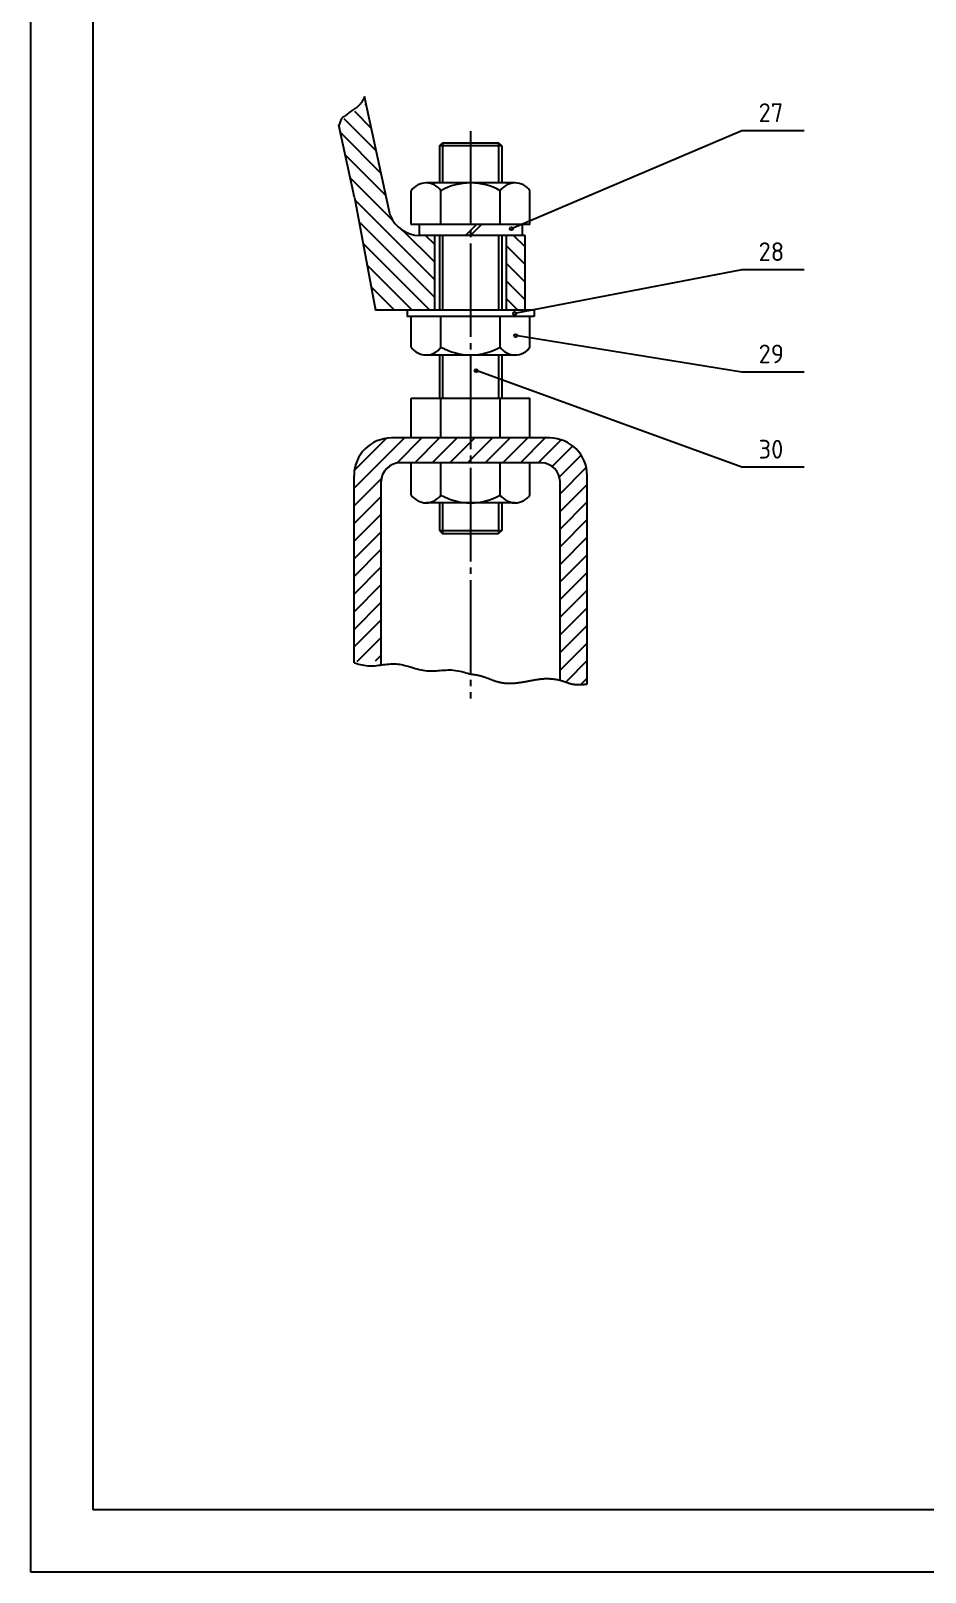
# Model space of a CAD drawing. Extents: x -623 to 82863, y -5386 to 376.
# Drawn here: x 5367.1 to 5510.7, y -698.7 to -451.4 of the extents above; entities that cross this region are included whole.
import ezdxf

# ---------------------------------------------------------------- set-up
doc = ezdxf.new("R2010")
doc.units = 0
doc.linetypes.add('DASHDOT', pattern=[18, 15, -1, 1, -1])
doc.layers.get('0').update_dxf_attribs({"color": 8, "linetype": 'CONTINUOUS'})
doc.layers.add('1', color=8, linetype='CONTINUOUS')
doc.layers.add('2', color=94, linetype='DASHDOT')
doc.styles.add('STYLE1', font='tssdeng.shx', dxfattribs={"width": 0.7, "bigfont": 'hztxt.shx'})

# ---------------------------------------------------------------- blocks, each defined once
blk = doc.blocks.new('*U142')
for p, q in [((5446.48, -486.06), (5444.64, -484.21)), ((5446.48, -488.88), (5443.48, -485.88)), ((5446.48, -491.71), (5443.48, -488.71)), ((5446.48, -494.54), (5443.48, -491.54)), ((5445.33, -496.21), (5443.48, -494.37, 1))]:
    blk.add_line(p, q)
blk = doc.blocks.new('*U143')
for p, q in [((5421.81, -467.04), (5419.13, -464.36)), ((5421.03, -463.43), (5420.79, -463.19)), ((5422.6, -470.66), (5417.46, -465.52)), ((5423.38, -474.27), (5416.85, -467.73)), ((5424.16, -477.88), (5417.63, -471.35)), ((5425.21, -481.76), (5418.41, -474.96)), ((5431.98, -491.35), (5419.18, -478.56)), ((5431.98, -494.18), (5419.83, -482.03)), ((5431.98, -488.53), (5426.97, -483.52)), ((5431.98, -485.7), (5430.5, -484.21)), ((5431.18, -496.21), (5420.48, -485.51)), ((5428.36, -496.21), (5421.13, -488.99)), ((5425.53, -496.21), (5421.78, -492.47)), ((5422.7, -496.21), (5422.43, -495.95, 1))]:
    blk.add_line(p, q)
blk = doc.blocks.new('*U144')
for p, q in [((5420.52, -462.32), (5420.48, -462.39)), ((5420.55, -462.25), (5420.52, -462.32)), ((5420.58, -462.19), (5420.55, -462.25)), ((5420.61, -462.13), (5420.58, -462.19)), ((5420.64, -462.07), (5420.61, -462.13)), ((5420.66, -462.02), (5420.64, -462.07)), ((5420.69, -461.97), (5420.66, -462.02)), ((5420.7, -461.93), (5420.69, -461.97, 1)), ((5417.9, -464.82), (5417.84, -464.87)), ((5417.95, -464.77), (5417.9, -464.82)), ((5418.01, -464.72), (5417.95, -464.77)), ((5418.07, -464.68), (5418.01, -464.72)), ((5418.13, -464.63), (5418.07, -464.68)), ((5418.19, -464.58), (5418.13, -464.63)), ((5418.26, -464.54), (5418.19, -464.58)), ((5418.32, -464.49), (5418.26, -464.54)), ((5418.38, -464.44), (5418.32, -464.49)), ((5418.44, -464.4), (5418.38, -464.44)), ((5418.5, -464.35), (5418.44, -464.4)), ((5418.56, -464.31), (5418.5, -464.35)), ((5418.63, -464.26), (5418.56, -464.31)), ((5418.69, -464.22), (5418.63, -464.26)), ((5418.75, -464.18), (5418.69, -464.22)), ((5418.81, -464.13), (5418.75, -464.18)), ((5418.87, -464.09), (5418.81, -464.13)), ((5418.94, -464.05), (5418.87, -464.09)), ((5419, -464.01), (5418.94, -464.05)), ((5419.06, -463.97), (5419, -464.01)), ((5419.12, -463.93), (5419.06, -463.97)), ((5419.18, -463.89), (5419.12, -463.93)), ((5419.24, -463.85), (5419.18, -463.89)), ((5419.3, -463.81), (5419.24, -463.85)), ((5419.36, -463.77), (5419.3, -463.81)), ((5419.42, -463.73), (5419.36, -463.77)), ((5419.48, -463.68), (5419.42, -463.73)), ((5419.54, -463.64), (5419.48, -463.68)), ((5419.59, -463.59), (5419.54, -463.64)), ((5419.65, -463.54), (5419.59, -463.59)), ((5419.7, -463.49), (5419.65, -463.54)), ((5419.76, -463.44), (5419.7, -463.49)), ((5419.81, -463.38), (5419.76, -463.44)), ((5419.87, -463.33), (5419.81, -463.38)), ((5419.92, -463.27), (5419.87, -463.33)), ((5419.97, -463.2), (5419.92, -463.27)), ((5420.02, -463.14), (5419.97, -463.2)), ((5420.07, -463.08), (5420.02, -463.14)), ((5420.11, -463.01), (5420.07, -463.08)), ((5420.16, -462.94), (5420.11, -463.01)), ((5420.2, -462.88), (5420.16, -462.94)), ((5420.25, -462.81), (5420.2, -462.88)), ((5420.29, -462.74), (5420.25, -462.81)), ((5420.33, -462.67), (5420.29, -462.74)), ((5420.37, -462.6), (5420.33, -462.67)), ((5420.41, -462.53), (5420.37, -462.6)), ((5420.45, -462.46), (5420.41, -462.53)), ((5420.48, -462.39), (5420.45, -462.46)), ((5416.63, -466.44), (5416.59, -466.56)), ((5416.68, -466.31), (5416.63, -466.44)), ((5416.73, -466.16), (5416.68, -466.31)), ((5416.78, -466.01), (5416.73, -466.16)), ((5416.84, -465.86), (5416.78, -466.01)), ((5416.9, -465.72), (5416.84, -465.86)), ((5416.96, -465.59), (5416.9, -465.72)), ((5417.02, -465.48), (5416.96, -465.59)), ((5417.07, -465.4), (5417.02, -465.48)), ((5417.12, -465.34), (5417.07, -465.4)), ((5417.16, -465.3), (5417.12, -465.34)), ((5417.21, -465.27), (5417.16, -465.3)), ((5417.26, -465.25), (5417.21, -465.27)), ((5417.3, -465.23), (5417.26, -465.25)), ((5417.35, -465.22), (5417.3, -465.23)), ((5417.39, -465.2), (5417.35, -465.22)), ((5417.44, -465.18), (5417.39, -465.2)), ((5417.5, -465.15), (5417.44, -465.18)), ((5417.55, -465.11), (5417.5, -465.15)), ((5417.61, -465.06), (5417.55, -465.11)), ((5417.66, -465.02), (5417.61, -465.06)), ((5417.72, -464.97), (5417.66, -465.02)), ((5417.78, -464.92), (5417.72, -464.97)), ((5417.84, -464.87), (5417.78, -464.92))]:
    blk.add_line(p, q)
blk = doc.blocks.new('*U145')
for p, q in [((5419.03, -552.79), (5419.23, -552.85, 1)), ((5419.23, -552.85), (5419.46, -552.91)), ((5419.46, -552.91), (5419.72, -552.98)), ((5419.72, -552.98), (5420.01, -553.04)), ((5420.01, -553.04), (5420.31, -553.11)), ((5420.31, -553.11), (5420.62, -553.17)), ((5420.62, -553.17), (5420.94, -553.21)), ((5420.94, -553.21), (5421.25, -553.25)), ((5421.25, -553.25), (5421.55, -553.27)), ((5421.55, -553.27), (5421.84, -553.27)), ((5421.84, -553.27), (5422.13, -553.26)), ((5422.13, -553.26), (5422.41, -553.24)), ((5422.41, -553.24), (5422.68, -553.21)), ((5422.68, -553.21), (5422.96, -553.18)), ((5422.96, -553.18), (5423.23, -553.14)), ((5423.23, -553.14), (5423.51, -553.1)), ((5423.51, -553.1), (5423.79, -553.07)), ((5423.79, -553.07), (5424.07, -553.03)), ((5424.07, -553.03), (5424.35, -553)), ((5424.35, -553), (5424.64, -552.98)), ((5424.64, -552.98), (5424.92, -552.96)), ((5424.92, -552.96), (5425.21, -552.95)), ((5425.21, -552.95), (5425.49, -552.95)), ((5425.49, -552.95), (5425.77, -552.96)), ((5425.77, -552.96), (5426.05, -552.98)), ((5426.05, -552.98), (5426.32, -553.02)), ((5426.32, -553.02), (5426.6, -553.07)), ((5426.6, -553.07), (5426.87, -553.12)), ((5426.87, -553.12), (5427.15, -553.19)), ((5427.15, -553.19), (5427.42, -553.26)), ((5427.42, -553.26), (5427.7, -553.33)), ((5427.7, -553.33), (5427.99, -553.42)), ((5427.99, -553.42), (5428.27, -553.5)), ((5428.27, -553.5), (5428.57, -553.59)), ((5428.57, -553.59), (5428.86, -553.67)), ((5428.86, -553.67), (5429.16, -553.75)), ((5429.16, -553.75), (5429.47, -553.83)), ((5429.47, -553.83), (5429.77, -553.9)), ((5429.77, -553.9), (5430.08, -553.96)), ((5430.08, -553.96), (5430.39, -554)), ((5430.39, -554), (5430.7, -554.04)), ((5430.7, -554.04), (5431.01, -554.06)), ((5431.01, -554.06), (5431.32, -554.06)), ((5431.32, -554.06), (5431.63, -554.06)), ((5431.63, -554.06), (5431.94, -554.05)), ((5431.94, -554.05), (5432.25, -554.04)), ((5432.25, -554.04), (5432.55, -554.02)), ((5432.55, -554.02), (5432.86, -554)), ((5432.86, -554), (5433.16, -553.98)), ((5433.16, -553.98), (5433.46, -553.95)), ((5433.46, -553.95), (5433.76, -553.94)), ((5433.76, -553.94), (5434.06, -553.93)), ((5434.06, -553.93), (5434.37, -553.92)), ((5434.37, -553.92), (5434.68, -553.93)), ((5434.68, -553.93), (5435, -553.95)), ((5435, -553.95), (5435.33, -553.99)), ((5435.33, -553.99), (5435.67, -554.05)), ((5435.67, -554.05), (5436.01, -554.11)), ((5436.01, -554.11), (5436.35, -554.19)), ((5436.35, -554.19), (5436.68, -554.27)), ((5436.68, -554.27), (5436.99, -554.36)), ((5436.99, -554.36), (5437.27, -554.44)), ((5437.27, -554.44), (5437.52, -554.52)), ((5437.52, -554.52), (5437.73, -554.58))]:
    blk.add_line(p, q)
blk = doc.blocks.new('*U146')
for p, q in [((5437.73, -554.58), (5437.76, -554.58, 1)), ((5437.76, -554.58), (5437.8, -554.59)), ((5437.8, -554.59), (5437.84, -554.59)), ((5437.84, -554.59), (5437.89, -554.6)), ((5437.89, -554.6), (5437.94, -554.6)), ((5437.94, -554.6), (5437.99, -554.61)), ((5437.99, -554.61), (5438.04, -554.61)), ((5438.04, -554.61), (5438.09, -554.62)), ((5438.09, -554.62), (5438.15, -554.63)), ((5438.15, -554.63), (5438.2, -554.63)), ((5438.2, -554.63), (5438.25, -554.64)), ((5438.25, -554.64), (5438.3, -554.65)), ((5438.3, -554.65), (5438.35, -554.66)), ((5438.35, -554.66), (5438.4, -554.66)), ((5438.4, -554.66), (5438.45, -554.67)), ((5438.45, -554.67), (5438.5, -554.68)), ((5438.5, -554.68), (5438.55, -554.69)), ((5438.55, -554.69), (5438.6, -554.7)), ((5438.6, -554.7), (5438.65, -554.71)), ((5438.65, -554.71), (5438.7, -554.71)), ((5438.7, -554.71), (5438.75, -554.72)), ((5438.75, -554.72), (5438.8, -554.73)), ((5438.8, -554.73), (5438.85, -554.74)), ((5438.85, -554.74), (5438.9, -554.75)), ((5438.9, -554.75), (5438.95, -554.77)), ((5438.95, -554.77), (5439.01, -554.78)), ((5439.01, -554.78), (5439.06, -554.79)), ((5439.06, -554.79), (5439.11, -554.8)), ((5439.11, -554.8), (5439.16, -554.81)), ((5439.16, -554.81), (5439.21, -554.82)), ((5439.21, -554.82), (5439.26, -554.84)), ((5439.26, -554.84), (5439.31, -554.85)), ((5439.31, -554.85), (5439.36, -554.86)), ((5439.36, -554.86), (5439.41, -554.88)), ((5439.41, -554.88), (5439.46, -554.89)), ((5439.46, -554.89), (5439.51, -554.91)), ((5439.51, -554.91), (5439.56, -554.92)), ((5439.56, -554.92), (5439.61, -554.94)), ((5439.61, -554.94), (5439.66, -554.95)), ((5439.66, -554.95), (5439.7, -554.97)), ((5439.7, -554.97), (5439.75, -554.98)), ((5439.75, -554.98), (5439.8, -555)), ((5439.8, -555), (5439.85, -555.02)), ((5439.85, -555.02), (5439.9, -555.03)), ((5439.9, -555.03), (5439.95, -555.05)), ((5439.95, -555.05), (5440, -555.07)), ((5440, -555.07), (5440.05, -555.08)), ((5440.05, -555.08), (5440.1, -555.1)), ((5440.1, -555.1), (5440.15, -555.12)), ((5440.15, -555.12), (5440.2, -555.14)), ((5440.2, -555.14), (5440.25, -555.15)), ((5440.25, -555.15), (5440.3, -555.17)), ((5440.3, -555.17), (5440.35, -555.19)), ((5440.35, -555.19), (5440.39, -555.21)), ((5440.39, -555.21), (5440.44, -555.23)), ((5440.44, -555.23), (5440.49, -555.24)), ((5440.49, -555.24), (5440.54, -555.26)), ((5440.54, -555.26), (5440.59, -555.28)), ((5440.59, -555.28), (5440.64, -555.3)), ((5440.64, -555.3), (5440.69, -555.32)), ((5440.69, -555.32), (5440.73, -555.34)), ((5440.73, -555.34), (5440.78, -555.36)), ((5440.78, -555.36), (5440.83, -555.37)), ((5440.83, -555.37), (5440.88, -555.39)), ((5440.88, -555.39), (5440.93, -555.41)), ((5440.93, -555.41), (5440.98, -555.43)), ((5440.98, -555.43), (5441.02, -555.45)), ((5441.02, -555.45), (5441.07, -555.47)), ((5441.07, -555.47), (5441.12, -555.48)), ((5441.12, -555.48), (5441.17, -555.5)), ((5441.17, -555.5), (5441.21, -555.52)), ((5441.21, -555.52), (5441.26, -555.54)), ((5441.26, -555.54), (5441.31, -555.55)), ((5441.31, -555.55), (5441.36, -555.57)), ((5441.36, -555.57), (5441.4, -555.59)), ((5441.4, -555.59), (5441.45, -555.6)), ((5441.45, -555.6), (5441.5, -555.62)), ((5441.5, -555.62), (5441.54, -555.64)), ((5441.54, -555.64), (5441.59, -555.65)), ((5441.59, -555.65), (5441.64, -555.67)), ((5441.64, -555.67), (5441.68, -555.69)), ((5441.68, -555.69), (5441.73, -555.7)), ((5441.73, -555.7), (5441.78, -555.72)), ((5441.78, -555.72), (5441.82, -555.73)), ((5441.82, -555.73), (5441.87, -555.75)), ((5441.87, -555.75), (5441.92, -555.76)), ((5441.92, -555.76), (5441.96, -555.77)), ((5441.96, -555.77), (5442.01, -555.79)), ((5442.01, -555.79), (5442.05, -555.8)), ((5442.05, -555.8), (5442.1, -555.81)), ((5442.1, -555.81), (5442.15, -555.83)), ((5442.15, -555.83), (5442.19, -555.84)), ((5442.19, -555.84), (5442.24, -555.85)), ((5442.24, -555.85), (5442.28, -555.86)), ((5442.28, -555.86), (5442.33, -555.87)), ((5442.33, -555.87), (5442.37, -555.88)), ((5442.37, -555.88), (5442.42, -555.89)), ((5442.42, -555.89), (5442.46, -555.9)), ((5442.46, -555.9), (5442.51, -555.91)), ((5442.51, -555.91), (5442.55, -555.92)), ((5442.55, -555.92), (5442.6, -555.93)), ((5442.6, -555.93), (5442.64, -555.94)), ((5442.64, -555.94), (5442.69, -555.95)), ((5442.69, -555.95), (5442.73, -555.96)), ((5442.73, -555.96), (5442.78, -555.96)), ((5442.78, -555.96), (5442.82, -555.97)), ((5442.82, -555.97), (5442.87, -555.98)), ((5442.87, -555.98), (5442.91, -555.99)), ((5442.91, -555.99), (5442.96, -555.99)), ((5442.96, -555.99), (5443, -556)), ((5443, -556), (5443.04, -556)), ((5443.04, -556), (5443.09, -556.01)), ((5443.09, -556.01), (5443.13, -556.01)), ((5443.13, -556.01), (5443.18, -556.02)), ((5443.18, -556.02), (5443.22, -556.02)), ((5443.22, -556.02), (5443.26, -556.03)), ((5443.26, -556.03), (5443.31, -556.03)), ((5443.31, -556.03), (5443.35, -556.04)), ((5443.35, -556.04), (5443.4, -556.04)), ((5443.4, -556.04), (5443.44, -556.04)), ((5443.44, -556.04), (5443.48, -556.04)), ((5443.48, -556.04), (5443.53, -556.05)), ((5443.53, -556.05), (5443.57, -556.05)), ((5443.57, -556.05), (5443.61, -556.05)), ((5443.61, -556.05), (5443.66, -556.05)), ((5443.66, -556.05), (5443.7, -556.06)), ((5443.7, -556.06), (5443.75, -556.06)), ((5443.75, -556.06), (5443.79, -556.06)), ((5443.79, -556.06), (5443.83, -556.06)), ((5443.83, -556.06), (5443.88, -556.06)), ((5443.88, -556.06), (5443.92, -556.06)), ((5443.92, -556.06), (5443.96, -556.06)), ((5443.96, -556.06), (5444.01, -556.06)), ((5444.01, -556.06), (5444.05, -556.06)), ((5444.05, -556.06), (5444.09, -556.06)), ((5444.09, -556.06), (5444.14, -556.06)), ((5444.14, -556.06), (5444.18, -556.06)), ((5444.18, -556.06), (5444.23, -556.06)), ((5444.23, -556.06), (5444.27, -556.06)), ((5444.27, -556.06), (5444.31, -556.05)), ((5444.31, -556.05), (5444.36, -556.05)), ((5444.36, -556.05), (5444.4, -556.05)), ((5444.4, -556.05), (5444.44, -556.05)), ((5444.44, -556.05), (5444.49, -556.05)), ((5444.49, -556.05), (5444.53, -556.04)), ((5444.53, -556.04), (5444.57, -556.04)), ((5444.57, -556.04), (5444.62, -556.04)), ((5444.62, -556.04), (5444.66, -556.03)), ((5444.66, -556.03), (5444.71, -556.03)), ((5444.71, -556.03), (5444.75, -556.03)), ((5444.75, -556.03), (5444.79, -556.02)), ((5444.79, -556.02), (5444.84, -556.02)), ((5444.84, -556.02), (5444.88, -556.02)), ((5444.88, -556.02), (5444.93, -556.01)), ((5444.93, -556.01), (5444.97, -556.01)), ((5444.97, -556.01), (5445.01, -556)), ((5445.01, -556), (5445.06, -556)), ((5445.06, -556), (5445.1, -555.99)), ((5445.1, -555.99), (5445.15, -555.99)), ((5445.15, -555.99), (5445.19, -555.98)), ((5445.19, -555.98), (5445.23, -555.98)), ((5445.23, -555.98), (5445.28, -555.97)), ((5445.28, -555.97), (5445.32, -555.97)), ((5445.32, -555.97), (5445.37, -555.96)), ((5445.37, -555.96), (5445.41, -555.96)), ((5445.41, -555.96), (5445.45, -555.95)), ((5445.45, -555.95), (5445.5, -555.95)), ((5445.5, -555.95), (5445.54, -555.94)), ((5445.54, -555.94), (5445.59, -555.93)), ((5445.59, -555.93), (5445.63, -555.93)), ((5445.63, -555.93), (5445.67, -555.92)), ((5445.67, -555.92), (5445.72, -555.91)), ((5445.72, -555.91), (5445.76, -555.91)), ((5445.76, -555.91), (5445.81, -555.9)), ((5445.81, -555.9), (5445.85, -555.89)), ((5445.85, -555.89), (5445.89, -555.89)), ((5445.89, -555.89), (5445.94, -555.88)), ((5445.94, -555.88), (5445.98, -555.87)), ((5445.98, -555.87), (5446.03, -555.87)), ((5446.03, -555.87), (5446.07, -555.86)), ((5446.07, -555.86), (5446.11, -555.85)), ((5446.11, -555.85), (5446.16, -555.85)), ((5446.16, -555.85), (5446.2, -555.84)), ((5446.2, -555.84), (5446.25, -555.83)), ((5446.25, -555.83), (5446.29, -555.82)), ((5446.29, -555.82), (5446.33, -555.82)), ((5446.33, -555.82), (5446.38, -555.81)), ((5446.38, -555.81), (5446.42, -555.8)), ((5446.42, -555.8), (5446.47, -555.79)), ((5446.47, -555.79), (5446.51, -555.78)), ((5446.51, -555.78), (5446.55, -555.78)), ((5446.55, -555.78), (5446.6, -555.77)), ((5446.6, -555.77), (5446.64, -555.76)), ((5446.64, -555.76), (5446.69, -555.75)), ((5446.69, -555.75), (5446.73, -555.74)), ((5446.73, -555.74), (5446.77, -555.74)), ((5446.77, -555.74), (5446.82, -555.73)), ((5446.82, -555.73), (5446.86, -555.72)), ((5446.86, -555.72), (5446.91, -555.71)), ((5446.91, -555.71), (5446.95, -555.7)), ((5446.95, -555.7), (5446.99, -555.7)), ((5446.99, -555.7), (5447.04, -555.69)), ((5447.04, -555.69), (5447.08, -555.68)), ((5447.08, -555.68), (5447.12, -555.67)), ((5447.12, -555.67), (5447.17, -555.66)), ((5447.17, -555.66), (5447.21, -555.65)), ((5447.21, -555.65), (5447.25, -555.65)), ((5447.25, -555.65), (5447.3, -555.64)), ((5447.3, -555.64), (5447.34, -555.63)), ((5447.34, -555.63), (5447.39, -555.62)), ((5447.39, -555.62), (5447.43, -555.61)), ((5447.43, -555.61), (5447.47, -555.6)), ((5447.47, -555.6), (5447.52, -555.6)), ((5447.52, -555.6), (5447.56, -555.59)), ((5447.56, -555.59), (5447.6, -555.58)), ((5447.6, -555.58), (5447.65, -555.57)), ((5447.65, -555.57), (5447.69, -555.56)), ((5447.69, -555.56), (5447.73, -555.56)), ((5447.73, -555.56), (5447.78, -555.55)), ((5447.78, -555.55), (5447.82, -555.54)), ((5447.82, -555.54), (5447.86, -555.53)), ((5447.86, -555.53), (5447.91, -555.52)), ((5447.91, -555.52), (5447.95, -555.52)), ((5447.95, -555.52), (5447.99, -555.51)), ((5447.99, -555.51), (5448.04, -555.5)), ((5448.04, -555.5), (5448.08, -555.49)), ((5448.08, -555.49), (5448.12, -555.49)), ((5448.12, -555.49), (5448.17, -555.48)), ((5448.17, -555.48), (5448.21, -555.47)), ((5448.21, -555.47), (5448.26, -555.47)), ((5448.26, -555.47), (5448.3, -555.46)), ((5448.3, -555.46), (5448.34, -555.45)), ((5448.34, -555.45), (5448.39, -555.44)), ((5448.39, -555.44), (5448.43, -555.44)), ((5448.43, -555.44), (5448.47, -555.43)), ((5448.47, -555.43), (5448.52, -555.43)), ((5448.52, -555.43), (5448.56, -555.42)), ((5448.56, -555.42), (5448.61, -555.41)), ((5448.61, -555.41), (5448.65, -555.41)), ((5448.65, -555.41), (5448.69, -555.4)), ((5448.69, -555.4), (5448.74, -555.4)), ((5448.74, -555.4), (5448.78, -555.39)), ((5448.78, -555.39), (5448.83, -555.38)), ((5448.83, -555.38), (5448.87, -555.38)), ((5448.87, -555.38), (5448.91, -555.37)), ((5448.91, -555.37), (5448.96, -555.37)), ((5448.96, -555.37), (5449, -555.37)), ((5449, -555.37), (5449.05, -555.36)), ((5449.05, -555.36), (5449.09, -555.36)), ((5449.09, -555.36), (5449.14, -555.35)), ((5449.14, -555.35), (5449.18, -555.35)), ((5449.18, -555.35), (5449.23, -555.34)), ((5449.23, -555.34), (5449.27, -555.34)), ((5449.27, -555.34), (5449.32, -555.34)), ((5449.32, -555.34), (5449.36, -555.33)), ((5449.36, -555.33), (5449.41, -555.33)), ((5449.41, -555.33), (5449.45, -555.33)), ((5449.45, -555.33), (5449.5, -555.33)), ((5449.5, -555.33), (5449.54, -555.32)), ((5449.54, -555.32), (5449.59, -555.32)), ((5449.59, -555.32), (5449.63, -555.32)), ((5449.63, -555.32), (5449.68, -555.32)), ((5449.68, -555.32), (5449.72, -555.32)), ((5449.72, -555.32), (5449.77, -555.32)), ((5449.77, -555.32), (5449.81, -555.31)), ((5449.81, -555.31), (5449.86, -555.31)), ((5449.86, -555.31), (5449.91, -555.31)), ((5449.91, -555.31), (5449.95, -555.31)), ((5449.95, -555.31), (5450, -555.31)), ((5450, -555.31), (5450.04, -555.31)), ((5450.04, -555.31), (5450.09, -555.31)), ((5450.09, -555.31), (5450.13, -555.31)), ((5450.13, -555.31), (5450.18, -555.32)), ((5450.18, -555.32), (5450.23, -555.32)), ((5450.23, -555.32), (5450.27, -555.32)), ((5450.27, -555.32), (5450.32, -555.32)), ((5450.32, -555.32), (5450.36, -555.32)), ((5450.36, -555.32), (5450.41, -555.32)), ((5450.41, -555.32), (5450.46, -555.33)), ((5450.46, -555.33), (5450.5, -555.33)), ((5450.5, -555.33), (5450.55, -555.33)), ((5450.55, -555.33), (5450.59, -555.33)), ((5450.59, -555.33), (5450.64, -555.34)), ((5450.64, -555.34), (5450.68, -555.34)), ((5450.68, -555.34), (5450.73, -555.34)), ((5450.73, -555.34), (5450.78, -555.35)), ((5450.78, -555.35), (5450.82, -555.35)), ((5450.82, -555.35), (5450.87, -555.36)), ((5450.87, -555.36), (5450.91, -555.36)), ((5450.91, -555.36), (5450.96, -555.36)), ((5450.96, -555.36), (5451, -555.37)), ((5451, -555.37), (5451.05, -555.37)), ((5451.05, -555.37), (5451.09, -555.38)), ((5451.09, -555.38), (5451.13, -555.38)), ((5451.13, -555.38), (5451.18, -555.39)), ((5451.18, -555.39), (5451.22, -555.4)), ((5451.22, -555.4), (5451.27, -555.4)), ((5451.27, -555.4), (5451.31, -555.41)), ((5451.31, -555.41), (5451.35, -555.42)), ((5451.35, -555.42), (5451.4, -555.42)), ((5451.4, -555.42), (5451.44, -555.43)), ((5451.44, -555.43), (5451.48, -555.44)), ((5451.48, -555.44), (5451.53, -555.44)), ((5451.53, -555.44), (5451.57, -555.45)), ((5451.57, -555.45), (5451.61, -555.46)), ((5451.61, -555.46), (5451.65, -555.47)), ((5451.65, -555.47), (5451.7, -555.48)), ((5451.7, -555.48), (5451.74, -555.48)), ((5451.74, -555.48), (5451.78, -555.49)), ((5451.78, -555.49), (5451.82, -555.5)), ((5451.82, -555.5), (5451.86, -555.51)), ((5451.86, -555.51), (5451.9, -555.52)), ((5451.9, -555.52), (5451.94, -555.53)), ((5451.94, -555.53), (5451.98, -555.54)), ((5451.98, -555.54), (5452.02, -555.55)), ((5452.02, -555.55), (5452.06, -555.56)), ((5452.06, -555.56), (5452.1, -555.57)), ((5452.1, -555.57), (5452.14, -555.58)), ((5452.14, -555.58), (5452.18, -555.59)), ((5452.18, -555.59), (5452.22, -555.6)), ((5452.22, -555.6), (5452.26, -555.61)), ((5452.26, -555.61), (5452.3, -555.62)), ((5452.3, -555.62), (5452.33, -555.63)), ((5452.33, -555.63), (5452.37, -555.65)), ((5452.37, -555.65), (5452.41, -555.66)), ((5452.41, -555.66), (5452.45, -555.67)), ((5452.45, -555.67), (5452.48, -555.68)), ((5452.48, -555.68), (5452.52, -555.69)), ((5452.52, -555.69), (5452.56, -555.7)), ((5452.56, -555.7), (5452.59, -555.72)), ((5452.59, -555.72), (5452.63, -555.73)), ((5452.63, -555.73), (5452.67, -555.74)), ((5452.67, -555.74), (5452.7, -555.75)), ((5452.7, -555.75), (5452.74, -555.77)), ((5452.74, -555.77), (5452.77, -555.78)), ((5452.77, -555.78), (5452.81, -555.79)), ((5452.81, -555.79), (5452.84, -555.8)), ((5452.84, -555.8), (5452.88, -555.81)), ((5452.88, -555.81), (5452.91, -555.83)), ((5452.91, -555.83), (5452.95, -555.84)), ((5452.95, -555.84), (5452.98, -555.85)), ((5452.98, -555.85), (5453.02, -555.86)), ((5453.02, -555.86), (5453.05, -555.88)), ((5453.05, -555.88), (5453.09, -555.89)), ((5453.09, -555.89), (5453.12, -555.9)), ((5453.12, -555.9), (5453.15, -555.91)), ((5453.15, -555.91), (5453.19, -555.93)), ((5453.19, -555.93), (5453.22, -555.94)), ((5453.22, -555.94), (5453.26, -555.95)), ((5453.26, -555.95), (5453.29, -555.96)), ((5453.29, -555.96), (5453.32, -555.97)), ((5453.32, -555.97), (5453.36, -555.99)), ((5453.36, -555.99), (5453.39, -556)), ((5453.39, -556), (5453.42, -556.01)), ((5453.42, -556.01), (5453.46, -556.02)), ((5453.46, -556.02), (5453.49, -556.03)), ((5453.49, -556.03), (5453.53, -556.04)), ((5453.53, -556.04), (5453.56, -556.05)), ((5453.56, -556.05), (5453.59, -556.06)), ((5453.59, -556.06), (5453.63, -556.07)), ((5453.63, -556.07), (5453.66, -556.08)), ((5453.66, -556.08), (5453.69, -556.09)), ((5453.69, -556.09), (5453.73, -556.1)), ((5453.73, -556.1), (5453.76, -556.11)), ((5453.76, -556.11), (5453.8, -556.12)), ((5453.8, -556.12), (5453.83, -556.13)), ((5453.83, -556.13), (5453.87, -556.14)), ((5453.87, -556.14), (5453.9, -556.15)), ((5453.9, -556.15), (5453.93, -556.16)), ((5453.93, -556.16), (5453.97, -556.16)), ((5453.97, -556.16), (5454, -556.17)), ((5454, -556.17), (5454.04, -556.18)), ((5454.04, -556.18), (5454.07, -556.19)), ((5454.07, -556.19), (5454.11, -556.19)), ((5454.11, -556.19), (5454.15, -556.2)), ((5454.15, -556.2), (5454.18, -556.2)), ((5454.18, -556.2), (5454.22, -556.21)), ((5454.22, -556.21), (5454.25, -556.22)), ((5454.25, -556.22), (5454.29, -556.22)), ((5454.29, -556.22), (5454.32, -556.23)), ((5454.32, -556.23), (5454.36, -556.23)), ((5454.36, -556.23), (5454.4, -556.23)), ((5454.4, -556.23), (5454.43, -556.24)), ((5454.43, -556.24), (5454.47, -556.24)), ((5454.47, -556.24), (5454.51, -556.25)), ((5454.51, -556.25), (5454.54, -556.25)), ((5454.54, -556.25), (5454.58, -556.25)), ((5454.58, -556.25), (5454.62, -556.26)), ((5454.62, -556.26), (5454.65, -556.26)), ((5454.65, -556.26), (5454.69, -556.26)), ((5454.69, -556.26), (5454.73, -556.26)), ((5454.73, -556.26), (5454.76, -556.26)), ((5454.76, -556.26), (5454.8, -556.27)), ((5454.8, -556.27), (5454.83, -556.27)), ((5454.83, -556.27), (5454.87, -556.27)), ((5454.87, -556.27), (5454.91, -556.27)), ((5454.91, -556.27), (5454.94, -556.27)), ((5454.94, -556.27), (5454.98, -556.27)), ((5454.98, -556.27), (5455.02, -556.27)), ((5455.02, -556.27), (5455.05, -556.27)), ((5455.05, -556.27), (5455.09, -556.27)), ((5455.09, -556.27), (5455.12, -556.27)), ((5455.12, -556.27), (5455.16, -556.27)), ((5455.16, -556.27), (5455.2, -556.27)), ((5455.2, -556.27), (5455.23, -556.27)), ((5455.23, -556.27), (5455.27, -556.27)), ((5455.27, -556.27), (5455.31, -556.27)), ((5455.31, -556.27), (5455.35, -556.27)), ((5455.35, -556.27), (5455.38, -556.27)), ((5455.38, -556.27), (5455.42, -556.26)), ((5455.42, -556.26), (5455.46, -556.26)), ((5455.46, -556.26), (5455.5, -556.26)), ((5455.5, -556.26), (5455.54, -556.26)), ((5455.54, -556.26), (5455.58, -556.26)), ((5455.58, -556.26), (5455.62, -556.26)), ((5455.62, -556.26), (5455.66, -556.25)), ((5455.66, -556.25), (5455.69, -556.25)), ((5455.69, -556.25), (5455.73, -556.25)), ((5455.73, -556.25), (5455.77, -556.25)), ((5455.77, -556.25), (5455.8, -556.25)), ((5455.8, -556.25), (5455.84, -556.24)), ((5455.84, -556.24), (5455.89, -556.24)), ((5455.89, -556.24), (5455.93, -556.24)), ((5455.93, -556.24), (5455.99, -556.23)), ((5455.99, -556.23), (5456.04, -556.23)), ((5456.04, -556.23), (5456.1, -556.23)), ((5456.1, -556.23), (5456.16, -556.22)), ((5456.16, -556.22), (5456.23, -556.22)), ((5456.23, -556.22), (5456.28, -556.21)), ((5456.28, -556.21), (5456.34, -556.21)), ((5456.34, -556.21), (5456.39, -556.21)), ((5456.39, -556.21), (5456.43, -556.2))]:
    blk.add_line(p, q)

msp = doc.modelspace()

# ---------------------------------------------------------------- linework, layer by layer
for p, q in [((5367.14288, -698.65412), (5367.14288, 142.34588, 1)), ((5433.2311, -469.35385), (5433.2311, -475.79757)), ((5442.2311, -469.35385), (5442.2311, -475.79757)), ((5481.27477, -467.42189), (5444.28143, -483.14051, 1)), ((5433.2311, -484.21424), (5433.2311, -496.21424)), ((5442.2311, -484.21424), (5442.2311, -496.21424)), ((5481.27477, -489.72233), (5444.79216, -496.73485)), ((5481.27477, -506.13017), (5444.9538, -500.29096)), ((5433.2311, -503.38091), (5433.2311, -510.31481)), ((5442.2311, -503.38091), (5442.2311, -510.31481)), ((5481.27477, -521.41801), (5438.62802, -505.9101)), ((5419.03029, -521.9523), (5424.26835, -516.71424)), ((5419.03029, -524.78073), (5427.09678, -516.71424)), ((5425.92521, -520.71424), (5429.92521, -516.71424)), ((5428.75363, -520.71424), (5432.75363, -516.71424)), ((5431.58206, -520.71424), (5435.58206, -516.71424)), ((5434.41049, -520.71424), (5438.41049, -516.71424)), ((5437.23891, -520.71424), (5441.23891, -516.71424)), ((5440.06734, -520.71424), (5444.06734, -516.71424)), ((5442.89577, -520.71424), (5446.89577, -516.71424)), ((5445.7242, -520.71424), (5449.7242, -516.71424)), ((5448.55262, -520.71424), (5452.26557, -517.00129)), ((5454.11646, -517.97883), (5450.82349, -521.2718)), ((5455.4692, -519.45452), (5451.98069, -522.94303)), ((5452.08151, -525.67063), (5456.29809, -521.45405)), ((5419.03029, -527.60916), (5423.3807, -523.25875)), ((5452.08151, -528.49906), (5456.43192, -524.14865)), ((5419.03029, -530.43758), (5423.3807, -526.08718)), ((5419.03029, -533.26601), (5423.3807, -528.9156)), ((5433.2311, -527.11367), (5433.2311, -532.0404)), ((5442.2311, -527.11367), (5442.2311, -532.0404)), ((5452.08151, -531.32749), (5456.43192, -526.97708)), ((5452.08151, -534.15591), (5456.43192, -529.8055)), ((5419.03029, -536.09444), (5423.3807, -531.74403)), ((5452.08151, -536.98434), (5456.43192, -532.63393)), ((5419.03029, -538.92287), (5423.3807, -534.57246)), ((5452.08151, -539.81277), (5456.43192, -535.46236)), ((5419.03029, -541.75129), (5423.3807, -537.40089)), ((5452.08151, -542.64119), (5456.43192, -538.29079)), ((5419.03029, -544.57972), (5423.3807, -540.22931)), ((5452.08151, -545.46962), (5456.43192, -541.11921)), ((5419.03029, -547.40815), (5423.3807, -543.05774)), ((5452.08151, -548.29805), (5456.43192, -543.94764)), ((5419.03029, -550.23657), (5423.3807, -545.88617)), ((5419.5109, -552.58439), (5423.3807, -548.71459)), ((5452.08151, -551.12648), (5456.43192, -546.77607)), ((5452.08151, -553.9549), (5456.43192, -549.60449)), ((5422.4751, -552.44861), (5423.3807, -551.54302)), ((5456.43192, -552.43292), (5453.00473, -555.86011)), ((5456.43192, -555.26135), (5455.42866, -556.26461)), ((5961.14288, -698.65412), (5367.14288, -698.65412, 1))]:
    msp.add_line(p, q)
for centre in [(5444.28143, -483.14051), (5444.79216, -496.73485), (5444.9538, -500.29096), (5438.62802, -505.9101)]:
    msp.add_circle(centre, 0.25)
at = {"layer": '1'}
for p, q in [((5377.14288, -688.65412), (5377.14288, 117.34588)), ((5424.83513, -480.96882), (5420.70364, -461.93474)), ((5419.10451, -478.13919), (5416.59045, -466.55674)), ((5432.7311, -469.85385), (5433.2311, -469.35385)), ((5433.2311, -469.35385), (5442.2311, -469.35385)), ((5442.7311, -469.85385), (5442.2311, -469.35385)), ((5491.27477, -467.42189), (5481.27477, -467.42189)), ((5432.7311, -469.85385), (5432.7311, -475.79757)), ((5442.7311, -469.85385), (5432.7311, -469.85385)), ((5442.7311, -469.85385), (5442.7311, -475.79757)), ((5428.20455, -482.46424), (5428.20455, -477.04757, 6.28319)), ((5444.87602, -475.79757), (5430.58619, -475.79757, 6.28319)), ((5432.96782, -482.46424), (5432.96782, -477.04757)), ((5442.49438, -482.46424), (5442.49438, -477.04757, 6.28319)), ((5447.25766, -482.46424), (5447.25766, -477.04757)), ((5419.10451, -478.13919), (5422.48078, -496.21424)), ((5447.25766, -482.46424), (5428.20455, -482.46424)), ((5429.45455, -482.46424), (5429.45455, -484.21424)), ((5446.4811, -484.21424), (5429.51716, -484.21424)), ((5431.9811, -496.21424), (5431.9811, -484.21424)), ((5432.7311, -484.21424), (5432.7311, -496.21424)), ((5438.67775, -482.46424), (5436.92775, -484.21424)), ((5437.7311, -484.21424), (5439.4811, -482.46424)), ((5442.7311, -484.21424), (5442.7311, -496.21424)), ((5443.4811, -496.21424), (5443.4811, -484.21424)), ((5446.00766, -482.46424), (5446.00766, -484.21424)), ((5446.4811, -496.21424), (5446.4811, -484.21424)), ((5491.27477, -489.72233), (5481.27477, -489.72233)), ((5447.91788, -496.21424), (5422.48078, -496.21424)), ((5427.53205, -496.21424), (5427.53205, -497.21424)), ((5447.91788, -496.21424), (5447.91788, -497.21424)), ((5447.91788, -497.21424), (5427.53205, -497.21424)), ((5428.20455, -502.13091), (5428.20455, -497.21424)), ((5432.96782, -502.13091), (5432.96782, -497.21424)), ((5442.49438, -502.13091), (5442.49438, -497.21424, 6.28319)), ((5447.25766, -502.13091), (5447.25766, -497.21424)), ((5430.58619, -503.38091), (5444.87602, -503.38091)), ((5432.7311, -503.38091), (5432.7311, -510.31481, 6.28319)), ((5442.7311, -503.38091), (5442.7311, -510.31481)), ((5491.27477, -506.13017), (5481.27477, -506.13017)), ((5428.20455, -516.71424), (5428.20455, -510.31481)), ((5428.20455, -510.31481), (5447.25766, -510.31481)), ((5432.96782, -516.71424), (5432.96782, -510.31481)), ((5442.49438, -516.71424), (5442.49438, -510.31481)), ((5447.25766, -516.71424), (5447.25766, -510.31481)), ((5450.43192, -516.71424), (5425.03029, -516.71424)), ((5449.08151, -520.71424), (5426.3807, -520.71424)), ((5428.20455, -525.86367), (5428.20455, -520.71424)), ((5432.96782, -525.86367), (5432.96782, -520.71424, 6.28319)), ((5442.49438, -525.86367), (5442.49438, -520.71424, 6.28319)), ((5447.25766, -525.86367), (5447.25766, -520.71424)), ((5491.27477, -521.41801), (5481.27477, -521.41801)), ((5419.03029, -552.79375), (5419.03029, -522.71424)), ((5423.3807, -553.1223), (5423.3807, -523.71424, 1)), ((5452.08151, -555.5631), (5452.08151, -523.71424)), ((5456.43192, -556.20268), (5456.43192, -522.71424)), ((5444.87602, -527.11367), (5430.58619, -527.11367, 6.28319)), ((5432.7311, -527.11367), (5432.7311, -531.5404)), ((5442.7311, -527.11367), (5442.7311, -531.5404)), ((5432.7311, -531.5404), (5433.2311, -532.0404)), ((5432.7311, -531.5404), (5442.7311, -531.5404)), ((5442.7311, -531.5404), (5442.2311, -532.0404)), ((5433.2311, -532.0404), (5442.2311, -532.0404)), ((5951.14288, -688.65412), (5377.14288, -688.65412))]:
    msp.add_line(p, q, dxfattribs=at)
for centre, radius, start, end in [((5430.58619, -478.69146), 2.89388, 34.6146661, 145.3853339), ((5437.7311, -485.49811), 9.70053, 60.5915139, 119.4084861), ((5444.87602, -478.69146), 2.89388, 34.6146661, 145.3853339), ((5429.51716, -479.21424), 5, 200.5433621, 270), ((5430.58619, -500.48702), 2.89388, 214.6146661, 325.3853339), ((5437.7311, -493.68037), 9.70053, 240.5915139, 299.4084861), ((5444.87602, -500.48702), 2.89388, 214.6146661, 325.3853339), ((5425.03029, -522.71424), 6, 90, 180), ((5450.43192, -522.71424), 6, 0, 90), ((5426.3807, -523.71424), 3, 90, 180), ((5449.08151, -523.71424), 3, 0, 90), ((5430.58619, -524.21978), 2.89388, 214.6146661, 325.3853339), ((5437.7311, -517.41313), 9.70053, 240.5915139, 299.4084861), ((5444.87602, -524.21978), 2.89388, 214.6146661, 325.3853339)]:
    msp.add_arc(centre, radius, start, end, dxfattribs=at)
at = {"layer": '2'}
msp.add_line((5437.7311, -467.50677), (5437.7311, -558.48336), dxfattribs=at)

# ---------------------------------------------------------------- block references
for name in ['*U144', '*U143', '*U142', '*U145', '*U146']:
    msp.add_blockref(name, (0, 0))

# ---------------------------------------------------------------- texts
at = {"style": 'STYLE1'}
for s, p in [('27', (5483.95408, -466.01686)), ('28', (5483.95408, -488.31731)), ('29', (5483.95408, -504.72514)), ('30', (5483.95408, -520.01299))]:
    msp.add_text(s, height=3, dxfattribs=at).set_placement(p)

doc.saveas('drawing.dxf')
